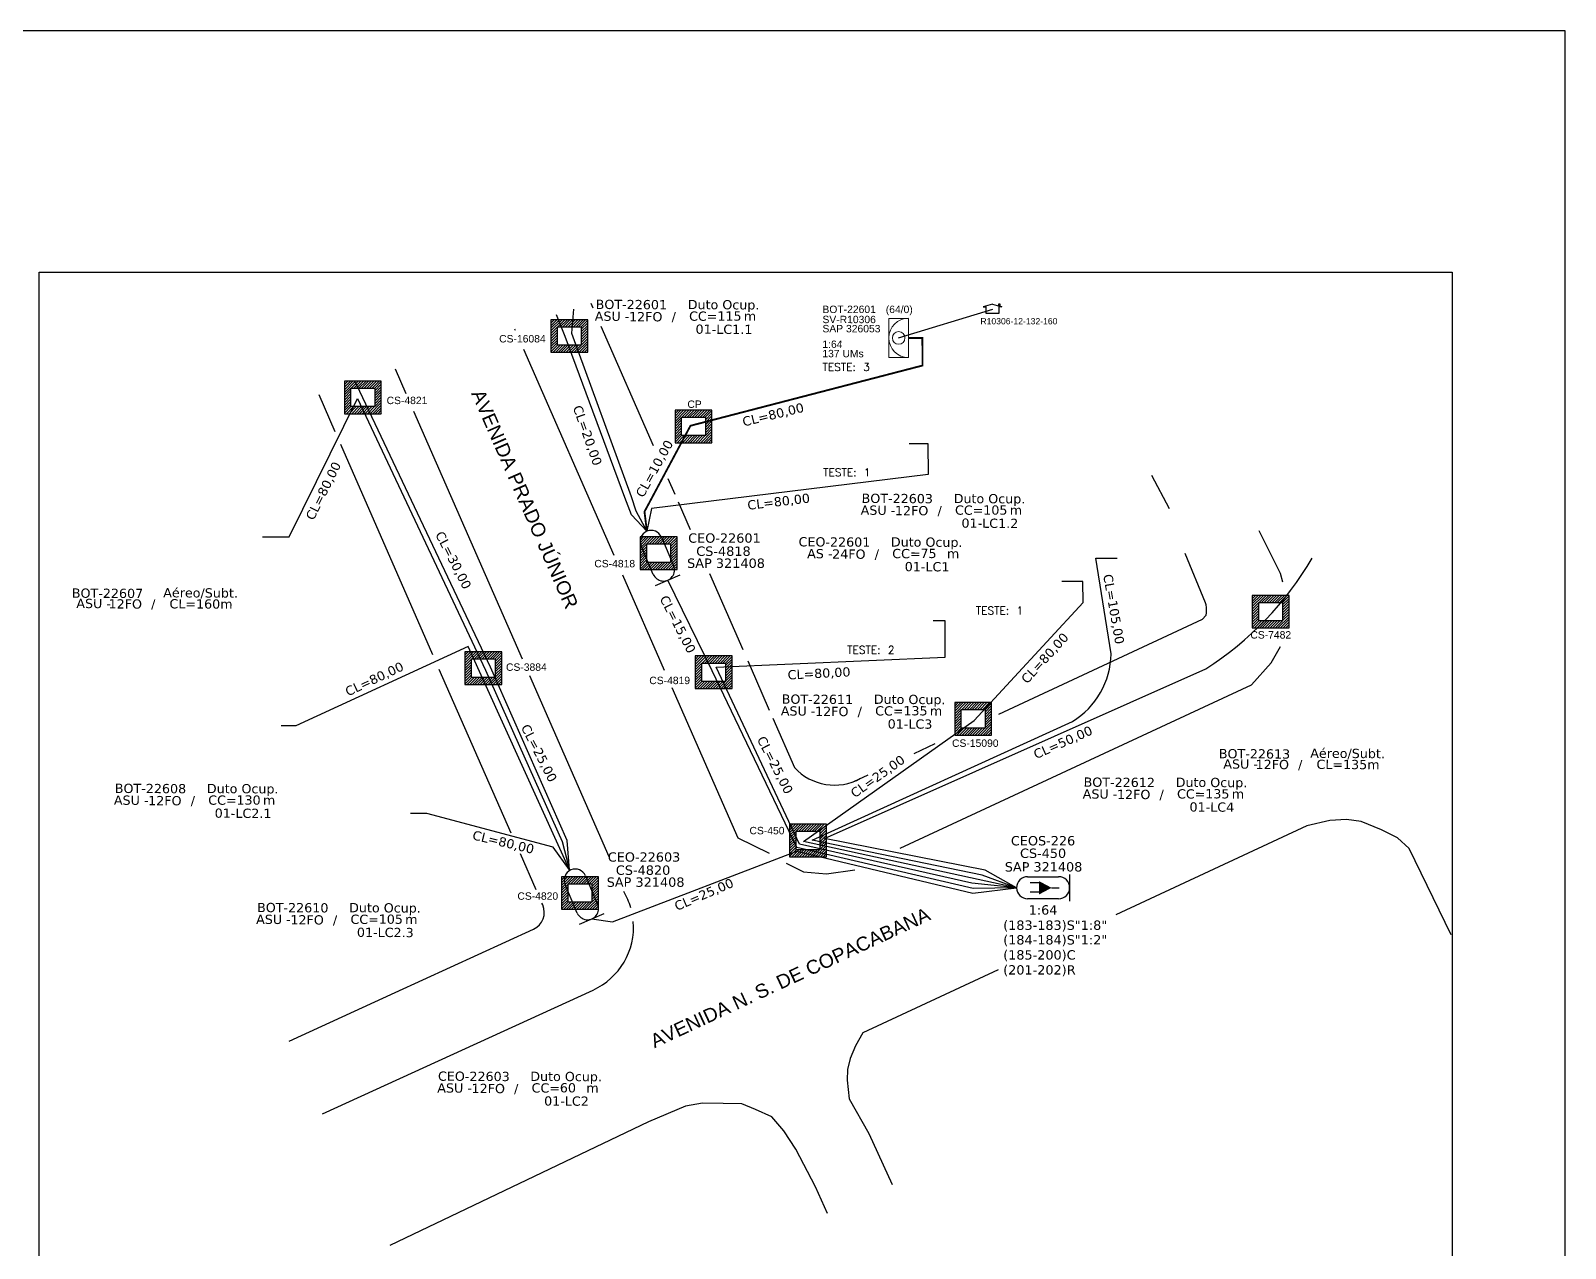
# Model space of a CAD drawing. Extents: x -89 to 2622484776, y -1852823961 to 1299.
# Drawn here: x 251.3 to 749.2, y 903.9 to 1299 of the extents above; entities that cross this region are included whole.
import ezdxf
from ezdxf.enums import TextEntityAlignment as Align

# ---------------------------------------------------------------- set-up
doc = ezdxf.new("R2010")
doc.units = 0
for name, color, linetype in [('10.1-Caixas Subterrâneas', 5, 'Continuous'), ('20.4-CEOS', 1, 'Continuous'), ('20.5-CEO', 1, 'Continuous'), ('CAP a instalar', 1, 'Continuous'), ('celulas gpon', 7, 'Continuous'), ('label_cabos', 7, 'Continuous'), ('Legenda', 1, 'Continuous'), ('QUADRA', 7, 'Continuous'), ('Segmento de Logradouro Texto', 5, 'Continuous'), ('surveys', 7, 'Continuous'), ('surveys legendas', 7, 'Continuous')]:
    doc.layers.add(name, color=color, linetype=linetype)
doc.layers.add("20.0-LEGENDA DOS CDO'S", color=1, linetype='Continuous', lineweight=0)
doc.layers.add('20.1-CDO_INTERIOR', color=1, linetype='Continuous', lineweight=0)
doc.layers.add('EXTRA', color=50, linetype='Continuous', plot=False)
doc.styles.add('ARIAL', font='arial.ttf')
doc.styles.add('DIGICADE', font='arial.ttf')
doc.styles.add('ROMANS', font='romans')
doc.styles.add('siredit', font='verdana.ttf')

# ---------------------------------------------------------------- blocks, each defined once
blk = doc.blocks.new('*X65')
at = {"color": 0, "linetype": 'Continuous'}
for p, q in [((-1.25, 0.34099), (-0.49099, 1.1)), ((-1.25, 0.517767), (-0.667767, 1.1)), ((-1.25, 0.694544), (-0.844544, 1.1)), ((-1.25, 0.87132), (-1.02132, 1.1)), ((-1.25, 1.048097), (-1.198097, 1.1)), ((-0.789214, 0.625), (-0.314214, 1.1)), ((-0.612437, 0.625), (-0.137437, 1.1)), ((-0.43566, 0.625), (0.03934, 1.1)), ((-0.258883, 0.625), (0.216117, 1.1)), ((-0.082107, 0.625), (0.392893, 1.1)), ((0.09467, 0.625), (0.56967, 1.1)), ((0.271447, 0.625), (0.746447, 1.1)), ((0.448223, 0.625), (0.923223, 1.1)), ((0.625, 0.625), (1.1, 1.1)), ((0.801777, 0.625), (1.25, 1.073223)), ((-1.25, 0.164214), (-0.8035, 0.610714)), ((-1.25, -0.012563), (-0.8035, 0.433937)), ((-1.25, -0.18934), (-0.8035, 0.25716)), ((-1.25, -0.366117), (-0.8035, 0.080383)), ((0.8035, 0.449947), (1.25, 0.896447)), ((0.8035, 0.27317), (1.25, 0.71967)), ((0.8035, 0.096393), (1.25, 0.542893)), ((0.8035, -0.080383), (1.25, 0.366117)), ((0.8035, -0.25716), (1.25, 0.18934)), ((0.8035, -0.433937), (1.25, 0.012563)), ((-1.25, -0.542893), (-0.8035, -0.096393)), ((-1.25, -0.71967), (-0.8035, -0.27317)), ((-1.25, -0.896447), (-0.8035, -0.449947)), ((-1.25, -1.073223), (-0.801777, -0.625)), ((-1.1, -1.1), (-0.625, -0.625)), ((-0.923223, -1.1), (-0.448223, -0.625)), ((-0.746447, -1.1), (-0.271447, -0.625)), ((-0.56967, -1.1), (-0.09467, -0.625)), ((-0.392893, -1.1), (0.082107, -0.625)), ((-0.216117, -1.1), (0.258883, -0.625)), ((-0.03934, -1.1), (0.43566, -0.625)), ((0.137437, -1.1), (0.612437, -0.625)), ((0.314214, -1.1), (0.789214, -0.625)), ((0.49099, -1.1), (1.25, -0.34099)), ((0.667767, -1.1), (1.25, -0.517767)), ((0.8035, -0.610714), (1.25, -0.164214)), ((0.844544, -1.1), (1.25, -0.694544)), ((1.02132, -1.1), (1.25, -0.87132)), ((1.198097, -1.1), (1.25, -1.048097))]:
    blk.add_line(p, q, dxfattribs=at)
blk = doc.blocks.new('MANHOLE_MQ')
at = {"color": 0, "linetype": 'Continuous'}
for p, q in [((0.00000623, 0.00000569), (-0.00000627, 0.00000569)), ((-0.00000627, 0.00000569), (-0.00000627, -0.00000531)), ((0.00000623, -0.00000531), (0.00000623, 0.00000569)), ((-0.00000404, 0.00000331), (0.00000399, 0.00000331)), ((-0.00000404, -0.00000294), (-0.00000404, 0.00000331)), ((0.00000399, 0.00000331), (0.00000399, -0.00000294)), ((0.00000399, -0.00000294), (-0.00000404, -0.00000294)), ((0.00000399, -0.00000294), (0.00000399, -0.00000294)), ((-0.00000627, -0.00000531), (0.00000623, -0.00000531))]:
    blk.add_line(p, q, dxfattribs=at)
at = {"color": 0, "linetype": 'Continuous', "xscale": 5e-06, "yscale": 5e-06, "zscale": 1e-05}
blk.add_blockref('*X65', (-0.00000002, 0.00000019), dxfattribs=at)
blk = doc.blocks.new('*U84')
at = {"layer": '20.4-CEOS', "color": 7, "style": 'siredit'}
for tag, p in [('FIBRAS_SPLITTER', (0, 0)), ('FIBRAS_TOP_C', (0, -4.13)), ('RESERVA_FINAIS', (0, -5.46))]:
    blk.add_attdef(tag, p, '', height=1.01, dxfattribs=at)
for tag, p, flags in [('ID_ATIVIDADE', (0, -6.77), 3), ('FATOR', (0, -8.09), 1), ('QTDE', (0, -9.4), 1), ('FID', (0, -10.71), 1)]:
    blk.add_attdef(tag, p, '', height=1.01, dxfattribs=dict(at, flags=flags))
blk = doc.blocks.new('*U86')
at = {"layer": '20.4-CEOS', "color": 7, "style": 'siredit'}
blk.add_attdef('FIBRAS_SPLITTER', (0, 0), '', height=1.01, dxfattribs=at)
for tag, p, flags in [('ID_ATIVIDADE', (0, -1.48), 3), ('QTDE', (0, -4.11), 1), ('FATOR', (0, -2.79), 1), ('FID', (0, -5.42), 1)]:
    blk.add_attdef(tag, p, '', height=1.01, dxfattribs=dict(at, flags=flags))
blk = doc.blocks.new('LEGENDA DOS CABOS')
at = {"layer": 'EXTRA', "color": 0, "style": 'siredit'}
for tag, p in [('ID', (4.6, 0.97)), ('XX', (9.03, 0.97))]:
    blk.add_attdef(tag, text='', height=0.48, rotation=359.69, dxfattribs=at).set_placement(p, align=Align.MIDDLE_CENTER)
at = {"layer": 'Legenda', "color": 0, "style": 'siredit'}
for tag, p in [('TIPO_CABO', (1.31, 0)), ('CABO', (4.69, -0.05)), ('/', (6.81, -0.05)), ('METROS', (10.03, -0.05))]:
    blk.add_attdef(tag, text='', height=0.8, rotation=359.69, dxfattribs=at).set_placement(p, align=Align.MIDDLE_CENTER)
blk = doc.blocks.new('Inst CB DT OCUP CFOA-SM-ASU-120-S-12')
at = {"layer": 'label_cabos', "color": 0, "style": 'siredit'}
for tag, flags, p in [('ID_ATIVIDADE', 3, (1.31, 2.67)), ('FATOR', 1, (11.56, 2.55))]:
    blk.add_attdef(tag, text='', height=1, rotation=359.69, dxfattribs=dict(at, flags=flags)).set_placement(p, align=Align.MIDDLE_CENTER)
for tag, p in [('DESTINO_CABO', (3.13, 1.26)), ('TIPO_CABO', (13.11, 1.24)), ('TIPO_CABO', (1.26, 0)), ('CABO', (4.69, -0.05)), ('/', (7.71, -0.05)), ('LANCE', (10.91, 0)), ('UND', (15.96, 0)), ('FID', (13.15, -1.41))]:
    blk.add_attdef(tag, text='', height=1, rotation=359.69, dxfattribs=at).set_placement(p, align=Align.MIDDLE_CENTER)
blk.add_attdef('QTDE', (12.43, -0.47), '', height=1, rotation=359.69, dxfattribs=at)
blk = doc.blocks.new('Inst CB DT OCUP CFOA-SM-AS-80-TS-24')
at = {"layer": 'label_cabos', "color": 0, "style": 'siredit'}
for tag, flags, p in [('ID_ATIVIDADE', 3, (1.31, 2.67)), ('FATOR', 1, (11.56, 2.55))]:
    blk.add_attdef(tag, text='', height=1, rotation=359.69, dxfattribs=dict(at, flags=flags)).set_placement(p, align=Align.MIDDLE_CENTER)
for tag, p in [('DESTINO_CABO', (3.13, 1.26)), ('TIPO_CABO', (13.11, 1.24)), ('TIPO_CABO', (1.76, 0)), ('CABO', (4.69, -0.05)), ('/', (7.71, -0.05)), ('LANCE', (10.91, 0)), ('UND', (15.96, 0)), ('FID', (13.15, -1.41))]:
    blk.add_attdef(tag, text='', height=1, rotation=359.69, dxfattribs=at).set_placement(p, align=Align.MIDDLE_CENTER)
blk.add_attdef('QTDE', (12.43, -0.47), '', height=1, rotation=359.69, dxfattribs=at)
blk = doc.blocks.new('Teste  FTTH')
at = {"color": 0, "lineweight": 0, "style": 'ROMANS'}
for tag, p in [('TESTE', (-2.302, -0.29)), ('QTDE', (0.212, -0.29))]:
    blk.add_attdef(tag, p, '', height=0.48, dxfattribs=at)
for tag, p, flags in [('FID', (-2.227, -1.253), 1), ('FATOR', (-2.227, -2.028), 3), ('ID_ATIVIDADE', (-2.227, -2.716), 3)]:
    blk.add_attdef(tag, p, '', height=0.48, dxfattribs=dict(at, flags=flags))
blk = doc.blocks.new('Inst CDOI-64')
at = {"layer": '20.1-CDO_INTERIOR', "color": 1, "lineweight": 18}
blk.add_lwpolyline([(-2.12, -2.13), (-2.12, 2.12), (0, 2.12), (0.01, -2.13)], close=True, dxfattribs=at)
blk.add_circle((-1.06, 0), 0.68, dxfattribs=at)
blk.add_arc((0.01, 0), 2.13, 90.0276, 270.0276, dxfattribs=at)
at = {"layer": "20.0-LEGENDA DOS CDO'S", "style": 'ARIAL'}
for tag, p, rotation in [('FID', (-9.3, 2.69), 0.118), ('SURVEY', (-9.3, 1.6), 359.9724), ('SAP', (-9.3, 0.61), 359.9724), ('1:XX', (-9.31, -1.08), 359.9724), ('UMS', (-9.31, -2.09), 359.9724)]:
    blk.add_attdef(tag, p, '', height=0.8, rotation=rotation, dxfattribs=at)
at = {"layer": "20.0-LEGENDA DOS CDO'S"}
for tag, p, style, flags in [('ID_ATIVIDADE', (-9.3, 3.78), 'ARIAL', 3), ('FATOR', (-1.5, 3.78), 'ARIAL', 1), ('QTDE', (-9.18, -3.66), 'DIGICADE', 3)]:
    blk.add_attdef(tag, p, '', height=0.8, rotation=0.118, dxfattribs=dict(at, style=style, flags=flags))
at = {"layer": "20.0-LEGENDA DOS CDO'S", "style": 'ARIAL'}
blk.add_attdef('FIBRAS_UTILIZADAS', text='', height=0.8, rotation=359.9724, dxfattribs=at).set_placement((-0.99, 2.69), align=Align.CENTER)
blk = doc.blocks.new('SURVEY_SURVEY')
for p, q in [((0, 0.0000152), (-0.0000151, 0.0000108)), ((-0.0000151, 0.0000108), (-0.0000104, 0.0000108)), ((-0.0000103, 0), (-0.0000103, 0.0000108)), ((0.0000103, 0), (-0.0000103, 0)), ((0, 0.0000152), (0.0000151, 0.0000108)), ((0.0000101, 0.0000159), (0.0000117, 0.0000159)), ((0.0000101, 0.0000123), (0.0000101, 0.0000159)), ((0.0000151, 0.0000108), (0.0000103, 0.0000108)), ((0.0000103, 0.0000108), (0.0000103, 0)), ((0.0000117, 0.0000159), (0.0000117, 0.0000119))]:
    blk.add_line(p, q)

msp = doc.modelspace()

# ---------------------------------------------------------------- linework, layer by layer
msp.add_lwpolyline([(-89.32, 705.02), (749.25, 705.02), (749.25, 1299.02), (-89.32, 1299.02), (-89.32, 705.02)])
at = {"color": 3, "ltscale": 0.5}
msp.add_lwpolyline([(253.98, 1220.72), (712.48, 1220.72), (712.48, 899.72), (253.98, 899.72)], close=True, dxfattribs=at)
at = {"color": 4, "ltscale": 0.5}
msp.add_lwpolyline([(532.92, 1199.33), (563.48, 1208.72)], dxfattribs=at)
at = {"layer": '20.4-CEOS', "color": 7}
for p, q in [((574.77, 1024.5), (584.8, 1024.5)), ((584.8, 1017.35), (574.77, 1017.35))]:
    msp.add_line(p, q, dxfattribs=at)
for points in [[(578.59, 1022.48), (575.55, 1022.48)], [(582.55, 1020.92), (584.96, 1020.92)], [(588.37, 1025.24), (588.37, 1016.61)], [(578.59, 1019.51), (575.55, 1019.51)]]:
    msp.add_lwpolyline(points, dxfattribs=at)
msp.add_lwpolyline([(582.55, 1020.92, 0, 4.41, 0), (578.41, 1020.92, 4.41, 4.41, 0)], format="xyseb", dxfattribs=at)
for centre, start, end in [((574.77, 1020.92), 90, 270), ((584.8, 1020.92), 270, 90)]:
    msp.add_arc(centre, 3.58, start, end, dxfattribs=at)
at = {"layer": '20.5-CEO', "color": 5}
for p, q in [((453.28, 1122.63), (449.33, 1131.89)), ((455.93, 1134.72), (459.89, 1125.46))]:
    msp.add_line(p, q, dxfattribs=at)
at = {"layer": '20.5-CEO', "color": 7}
for p, q in [((428.64, 1012.73), (424.68, 1021.99)), ((431.28, 1024.81), (435.24, 1015.55))]:
    msp.add_line(p, q, dxfattribs=at)
at = {"layer": '20.5-CEO', "color": 5}
msp.add_lwpolyline([(454.02, 1119.04), (461.98, 1122.44)], dxfattribs=at)
at = {"layer": '20.5-CEO', "color": 7}
msp.add_lwpolyline([(429.37, 1009.14), (437.33, 1012.54)], dxfattribs=at)
at = {"layer": '20.5-CEO', "color": 5}
for centre, start, end in [((452.63, 1133.3), 23.1384, 203.1384), ((456.59, 1124.04), 203.1384, 23.1384)]:
    msp.add_arc(centre, 3.59, start, end, dxfattribs=at)
at = {"layer": '20.5-CEO', "color": 7}
for centre, start, end in [((427.98, 1023.4), 23.1384, 203.1384), ((431.94, 1014.14), 203.1384, 23.1384)]:
    msp.add_arc(centre, 3.59, start, end, dxfattribs=at)
at = {"layer": 'CAP a instalar', "color": 7, "ltscale": 5}
for points in [[(451.22, 1136.61), (451.22, 1136.61), (446.21, 1141.97), (444.11, 1147.6), (424.74, 1199.83), (421.87, 1206.84)], [(426.13, 1026.7), (425.32, 1036.27), (400.42, 1092.53), (358.09, 1181.94), (356.7, 1184.89)], [(536.34, 1165.13), (542.41, 1165.13), (542.51, 1155), (452.76, 1143.99), (452.76, 1143.99), (451.22, 1136.61), (451.22, 1136.61)], [(571.19, 1020.92), (557.12, 1020.74), (499.87, 1034.03), (472.44, 1091.35), (458, 1120.74)], [(571.19, 1020.92), (502, 1035.94), (557.37, 1075.18), (592.76, 1113.5), (592.65, 1120.32), (585.92, 1120.32)], [(571.19, 1020.92), (556.65, 1022.42), (500.76, 1035.04), (473.7, 1092.53), (547.97, 1095.73), (547.96, 1107.5), (544.1, 1107.56)], [(426.13, 1026.7), (422.48, 1034.89), (393.21, 1099.21), (337.27, 1073.5), (332.52, 1073.5)], [(426.13, 1026.7), (420.84, 1034.06), (379.79, 1045), (374.48, 1045)], [(433.35, 1010.84), (440.04, 1009.88), (499.93, 1032.79), (557.03, 1019.13), (571.19, 1020.92)]]:
    msp.add_lwpolyline(points, dxfattribs=at)
at = {"layer": 'CAP a instalar', "color": 8, "ltscale": 5}
for points in [[(427.4, 1208.7), (426.75, 1200.83), (446.08, 1147.93), (447.63, 1143.27), (451.22, 1136.61)], [(326.45, 1134.84), (335.12, 1134.84), (357.32, 1179.63), (398.88, 1091.49), (423.78, 1035.92), (426.13, 1026.7)]]:
    msp.add_lwpolyline(points, dxfattribs=at)
at = {"layer": 'CAP a instalar', "ltscale": 5}
msp.add_lwpolyline([(451.22, 1136.61, 0.6, 0.6, 0), (450.44, 1142.96, 0.6, 0.6, 0), (450.44, 1142.96, 0.6, 0.6, 0), (465.36, 1170.84, 0.6, 0.6, 0), (540.66, 1190.38, 0.6, 0.6, 0), (540.62, 1199.33, 0.6, 0.6, 0), (536.11, 1199.33, 0, 0, 0)], format="xyseb", dxfattribs=at)
at = {"layer": 'CAP a instalar', "color": 8, "ltscale": 5}
for points in [[(571.19, 1020.92), (559.97, 1025.01), (504.9, 1036.42), (589.31, 1074.9, 0.257674), (601.86, 1096.83), (596.88, 1127.84), (603.87, 1127.84)], [(571.19, 1020.92), (561.02, 1026.59), (508.86, 1036.91), (632.61, 1091.98, 0.118612), (667.09, 1127.88)]]:
    msp.add_lwpolyline(points, format="xyb", dxfattribs=at)
at = {"layer": 'QUADRA', "color": 8}
for points in [[(433.04, 1210.6), (433.71, 1209.06)], [(436.28, 1203.2), (453.3, 1164.41)], [(350.09, 1168.84), (344.82, 1180.89)], [(381.75, 1096.51), (351.89, 1164.75)], [(457.97, 1153.76), (460.24, 1148.59)], [(620.84, 1143.93), (615.03, 1154.74)], [(461.33, 1146.1), (465.25, 1137.16)], [(565.41, 1077.29), (631.55, 1108.05), (632.61, 1109.25), (632.67, 1109.35), (632.83, 1110.11), (632.84, 1111.1), (632.79, 1111.89), (632.66, 1112.73), (632.47, 1113.39), (625.84, 1129.37)], [(471.53, 1122.86), (482.31, 1098.28)], [(407.21, 1038.64), (383.83, 1091.8)], [(483.96, 1094.52), (486.44, 1088.86)], [(486.44, 1088.86), (490.95, 1078.58)], [(492.09, 1075.99), (499.12, 1059.96)], [(537.92, 1064.51), (544.79, 1067.7)], [(518.33, 1055.39), (523.04, 1057.58)], [(415.27, 1020.25), (410.17, 1031.9)], [(335.12, 971.18), (369.53, 986.94)]]:
    msp.add_lwpolyline(points, dxfattribs=at)
at = {"layer": 'QUADRA'}
for points in [[(408.29, 1202.27), (408.46, 1201.88)], [(411.18, 1195.68), (440.51, 1128.82)], [(373.15, 1181.15), (369.6, 1189.24)], [(410.84, 1095.14), (375.62, 1175.51)], [(657.61, 1120.08), (656.81, 1122.86), (649.88, 1136.76)], [(443.28, 1122.52), (456.86, 1091.56)], [(533.45, 1033.74), (647.42, 1086.75), (653.8, 1093.94), (656.85, 1099.2)], [(438.97, 1030.97), (413.23, 1089.7)], [(459.34, 1085.91), (480.74, 1037.12), (490.95, 1032.18)], [(712.18, 1005.67), (698.62, 1033.71), (694.76, 1037.11), (689.62, 1039.73), (683, 1042.39), (678.25, 1043.1), (672.86, 1042.81), (665.32, 1041.04), (603.42, 1012.16)], [(496.45, 1028.87), (502.08, 1026.12), (509.52, 1025.49), (518.67, 1026.72)], [(565.16, 994.31), (521.32, 973.86), (518.91, 969.61), (517.21, 965.57), (516.32, 961.95), (516.25, 958.48), (516.89, 952.42), (523.19, 941.23), (530.85, 924.6)], [(509.82, 915.2), (505.9, 923.86), (499.53, 936.16), (495.7, 942.11), (491.77, 946.58), (486.42, 948.95), (481.99, 950.79), (475.96, 950.93), (469.3, 951.08), (463.74, 950.12), (451.76, 945.02), (367.78, 904.87)]]:
    msp.add_lwpolyline(points, dxfattribs=at)
at = {"layer": 'QUADRA', "color": 8}
msp.add_lwpolyline([(369.53, 986.94), (414.42, 1007.49, 0.409456), (417.42, 1015.35), (417.16, 1015.93)], format="xyb", dxfattribs=at)
at = {"layer": 'QUADRA'}
for points in [[(445.99, 1014.47, 0.063632), (443.72, 1019.7)], [(345.95, 947.53), (433.75, 987.73, 0.315636), (446.81, 1010.02, 0.315636)]]:
    msp.add_lwpolyline(points, format="xyb", dxfattribs=at)
at = {"layer": 'QUADRA', "color": 8}
msp.add_arc((512.07, 1071.78), 17.54, 222.3923, 298.999, dxfattribs=at)

# ---------------------------------------------------------------- block references
at = {"color": 0, "lineweight": 0, "xscale": 3, "yscale": 3, "zscale": 3}
msp.add_blockref('Inst CDOI-64', (536.09, 1199.33), dxfattribs=at).add_auto_attribs({'FIBRAS_UTILIZADAS': '(64/0)', 'SURVEY': 'SV-R10306', 'SAP': 'SAP 326053', '1:XX': '1:64', 'UMS': '137 UMs', 'FID': 'BOT-22601'})
at = {"layer": '10.1-Caixas Subterrâneas', "color": 30, "xscale": 959362.6629334745, "yscale": 959362.6629334745, "zscale": 959362.6629334745, "rotation": 180.0000000000628}
for p in [(426.05, 1200.15), (359.02, 1180.22), (466.32, 1170.81), (454.98, 1129.66), (653.63, 1110.71), (398.15, 1092.36), (472.9, 1091.04), (557.08, 1075.9), (503.48, 1036.43), (429.49, 1019.4)]:
    msp.add_blockref('MANHOLE_MQ', p, dxfattribs=at)
at = {"layer": "20.0-LEGENDA DOS CDO'S", "lineweight": 0, "xscale": 5.251499999999977, "yscale": 5.251499999999977, "zscale": 5.251499999999977, "rotation": 0.004078562105398201}
for p, values in [((520.29, 1190.16), {'TESTE': 'TESTE:', 'QTDE': '3'}), ((520.52, 1155.96), {'TESTE': 'TESTE:', 'QTDE': '1'}), ((570.1, 1111.15), {'TESTE': 'TESTE:', 'QTDE': '1'}), ((528.28, 1098.38), {'TESTE': 'TESTE:', 'QTDE': '2'})]:
    msp.add_blockref('Teste  FTTH', p, dxfattribs=at).add_auto_attribs(values)
at = {"layer": '20.4-CEOS', "color": 0, "lineweight": 0}
ref = msp.add_blockref('*U84', (566.84, 1007.28), dxfattribs=dict(at, xscale=3.0000015, yscale=3.0000015, zscale=3.0000015))
ref.add_attrib('FIBRAS_SPLITTER', '(183-183)S"1:8"', (566.84, 1007.28), dxfattribs={"color": 7, "height": 3.029, "style": 'siredit'})
ref.add_attrib('FIBRAS_TOP_C', '(185-200)C', (566.84, 997.64), dxfattribs={"color": 7, "height": 3.029, "style": 'siredit'})
ref.add_attrib('RESERVA_FINAIS', '(201-202)R', (566.84, 992.78), dxfattribs={"color": 7, "height": 3.029, "style": 'siredit'})
at = {"layer": '20.4-CEOS', "color": 0, "lineweight": 0, "xscale": 3.0000015, "yscale": 3.0000015, "zscale": 3.0000015}
msp.add_blockref('*U86', (566.84, 1002.53), dxfattribs=at).add_auto_attribs({'FIBRAS_SPLITTER': '(184-184)S"1:2"'})
at = {"layer": 'label_cabos', "color": 0, "lineweight": 0}
ref = msp.add_blockref('Inst CB DT OCUP CFOA-SM-ASU-120-S-12', (436.79, 1206.39), dxfattribs=dict(at, xscale=3, yscale=3, zscale=3))
ref.add_attrib('DESTINO_CABO', 'BOT-22601', dxfattribs={"color": 0, "height": 3, "rotation": 359.69, "style": 'siredit'}).set_placement((446.18, 1210.18), align=Align.MIDDLE_CENTER)
ref.add_attrib('CABO', '12FO', dxfattribs={"color": 0, "height": 3, "rotation": 359.69, "style": 'siredit'}).set_placement((450.84, 1206.23), align=Align.MIDDLE_CENTER)
ref.add_attrib('TIPO_CABO', 'Duto Ocup.', dxfattribs={"color": 0, "height": 3, "rotation": 359.69, "style": 'siredit'}).set_placement((476.11, 1210.12), align=Align.MIDDLE_CENTER)
ref.add_attrib('/', '/', dxfattribs={"color": 0, "height": 3, "rotation": 359.69, "style": 'siredit'}).set_placement((459.93, 1206.23), align=Align.MIDDLE_CENTER)
ref.add_attrib('TIPO_CABO', 'ASU - ', dxfattribs={"color": 0, "height": 3, "rotation": 359.69, "style": 'siredit'}).set_placement((440.57, 1206.38), align=Align.MIDDLE_CENTER)
ref.add_attrib('FID', '01-LC1.1', dxfattribs={"color": 0, "height": 3, "rotation": 359.69, "style": 'siredit'}).set_placement((476.23, 1202.15), align=Align.MIDDLE_CENTER)
ref.add_attrib('LANCE', 'CC=', dxfattribs={"color": 0, "height": 3, "rotation": 359.69, "style": 'siredit'}).set_placement((469.51, 1206.4), align=Align.MIDDLE_CENTER)
ref.add_attrib('QTDE', '115', (474.07, 1204.97), dxfattribs={"color": 0, "height": 3, "rotation": 359.69, "style": 'siredit'})
ref.add_attrib('UND', 'm', dxfattribs={"color": 0, "height": 3, "rotation": 359.69, "style": 'siredit'}).set_placement((484.68, 1206.4), align=Align.MIDDLE_CENTER)
ref = msp.add_blockref('Inst CB DT OCUP CFOA-SM-ASU-120-S-12', (523.08, 1143.45), dxfattribs=dict(at, xscale=3, yscale=3, zscale=3))
ref.add_attrib('DESTINO_CABO', 'BOT-22603', dxfattribs={"color": 0, "height": 3, "rotation": 359.69, "style": 'siredit'}).set_placement((532.47, 1147.24), align=Align.MIDDLE_CENTER)
ref.add_attrib('CABO', '12FO', dxfattribs={"color": 0, "height": 3, "rotation": 359.69, "style": 'siredit'}).set_placement((537.13, 1143.3), align=Align.MIDDLE_CENTER)
ref.add_attrib('TIPO_CABO', 'Duto Ocup.', dxfattribs={"color": 0, "height": 3, "rotation": 359.69, "style": 'siredit'}).set_placement((562.4, 1147.19), align=Align.MIDDLE_CENTER)
ref.add_attrib('/', '/', dxfattribs={"color": 0, "height": 3, "rotation": 359.69, "style": 'siredit'}).set_placement((546.22, 1143.3), align=Align.MIDDLE_CENTER)
ref.add_attrib('TIPO_CABO', 'ASU - ', dxfattribs={"color": 0, "height": 3, "rotation": 359.69, "style": 'siredit'}).set_placement((526.86, 1143.44), align=Align.MIDDLE_CENTER)
ref.add_attrib('FID', '01-LC1.2', dxfattribs={"color": 0, "height": 3, "rotation": 359.69, "style": 'siredit'}).set_placement((562.52, 1139.21), align=Align.MIDDLE_CENTER)
ref.add_attrib('LANCE', 'CC=', dxfattribs={"color": 0, "height": 3, "rotation": 359.69, "style": 'siredit'}).set_placement((555.8, 1143.46), align=Align.MIDDLE_CENTER)
ref.add_attrib('QTDE', '105', (560.36, 1142.03), dxfattribs={"color": 0, "height": 3, "rotation": 359.69, "style": 'siredit'})
ref.add_attrib('UND', 'm', dxfattribs={"color": 0, "height": 3, "rotation": 359.69, "style": 'siredit'}).set_placement((570.97, 1143.46), align=Align.MIDDLE_CENTER)
ref = msp.add_blockref('Inst CB DT OCUP CFOA-SM-AS-80-TS-24', (502.7, 1129.35), dxfattribs=dict(at, xscale=3, yscale=3, zscale=3))
ref.add_attrib('DESTINO_CABO', 'CEO-22601', dxfattribs={"color": 0, "height": 3, "rotation": 359.69, "style": 'siredit'}).set_placement((512.09, 1133.14), align=Align.MIDDLE_CENTER)
ref.add_attrib('CABO', '24FO', dxfattribs={"color": 0, "height": 3, "rotation": 359.69, "style": 'siredit'}).set_placement((516.76, 1129.2), align=Align.MIDDLE_CENTER)
ref.add_attrib('TIPO_CABO', 'Duto Ocup.', dxfattribs={"color": 0, "height": 3, "rotation": 359.69, "style": 'siredit'}).set_placement((542.02, 1133.09), align=Align.MIDDLE_CENTER)
ref.add_attrib('/', '/', dxfattribs={"color": 0, "height": 3, "rotation": 359.69, "style": 'siredit'}).set_placement((525.84, 1129.2), align=Align.MIDDLE_CENTER)
ref.add_attrib('TIPO_CABO', 'AS - ', dxfattribs={"color": 0, "height": 3, "rotation": 359.69, "style": 'siredit'}).set_placement((507.99, 1129.34), align=Align.MIDDLE_CENTER)
ref.add_attrib('FID', '01-LC1', dxfattribs={"color": 0, "height": 3, "rotation": 359.69, "style": 'siredit'}).set_placement((542.14, 1125.11), align=Align.MIDDLE_CENTER)
ref.add_attrib('LANCE', 'CC=', dxfattribs={"color": 0, "height": 3, "rotation": 359.69, "style": 'siredit'}).set_placement((535.43, 1129.36), align=Align.MIDDLE_CENTER)
ref.add_attrib('QTDE', '75', (539.98, 1127.93), dxfattribs={"color": 0, "height": 3, "rotation": 359.69, "style": 'siredit'})
ref.add_attrib('UND', 'm', dxfattribs={"color": 0, "height": 3, "rotation": 359.69, "style": 'siredit'}).set_placement((550.59, 1129.36), align=Align.MIDDLE_CENTER)
ref = msp.add_blockref('LEGENDA DOS CABOS', (263.47, 1111.6), dxfattribs=dict(at, xscale=3, yscale=3, zscale=3))
ref.add_attrib('ID', 'BOT-22607', dxfattribs={"color": 0, "height": 3, "rotation": 359.69, "style": 'siredit'}).set_placement((276.19, 1116.49), align=Align.MIDDLE_CENTER)
ref.add_attrib('CABO', '12FO', dxfattribs={"color": 0, "height": 3, "rotation": 359.69, "style": 'siredit'}).set_placement((281.96, 1113.03), align=Align.MIDDLE_CENTER)
ref.add_attrib('METROS', 'CL=160m', dxfattribs={"color": 0, "height": 3, "rotation": 359.69, "style": 'siredit'}).set_placement((306.54, 1113.03), align=Align.MIDDLE_CENTER)
ref.add_attrib('XX', 'Aéreo/Subt.', dxfattribs={"color": 0, "height": 3, "rotation": 359.69, "style": 'siredit'}).set_placement((306.39, 1116.62), align=Align.MIDDLE_CENTER)
ref.add_attrib('/', '/', dxfattribs={"color": 0, "height": 3, "rotation": 359.69, "style": 'siredit'}).set_placement((291.04, 1113.03), align=Align.MIDDLE_CENTER)
ref.add_attrib('TIPO_CABO', 'ASU -', dxfattribs={"color": 0, "height": 3, "rotation": 359.69, "style": 'siredit'}).set_placement((271.69, 1113.17), align=Align.MIDDLE_CENTER)
ref = msp.add_blockref('Inst CB DT OCUP CFOA-SM-ASU-120-S-12', (497.16, 1078.31), dxfattribs=dict(at, xscale=3, yscale=3, zscale=3))
ref.add_attrib('DESTINO_CABO', 'BOT-22611', dxfattribs={"color": 0, "height": 3, "rotation": 359.69, "style": 'siredit'}).set_placement((506.55, 1082.1), align=Align.MIDDLE_CENTER)
ref.add_attrib('CABO', '12FO', dxfattribs={"color": 0, "height": 3, "rotation": 359.69, "style": 'siredit'}).set_placement((511.22, 1078.15), align=Align.MIDDLE_CENTER)
ref.add_attrib('TIPO_CABO', 'Duto Ocup.', dxfattribs={"color": 0, "height": 3, "rotation": 359.69, "style": 'siredit'}).set_placement((536.49, 1082.05), align=Align.MIDDLE_CENTER)
ref.add_attrib('/', '/', dxfattribs={"color": 0, "height": 3, "rotation": 359.69, "style": 'siredit'}).set_placement((520.3, 1078.15), align=Align.MIDDLE_CENTER)
ref.add_attrib('TIPO_CABO', 'ASU - ', dxfattribs={"color": 0, "height": 3, "rotation": 359.69, "style": 'siredit'}).set_placement((500.95, 1078.3), align=Align.MIDDLE_CENTER)
ref.add_attrib('FID', '01-LC3', dxfattribs={"color": 0, "height": 3, "rotation": 359.69, "style": 'siredit'}).set_placement((536.6, 1074.07), align=Align.MIDDLE_CENTER)
ref.add_attrib('LANCE', 'CC=', dxfattribs={"color": 0, "height": 3, "rotation": 359.69, "style": 'siredit'}).set_placement((529.89, 1078.32), align=Align.MIDDLE_CENTER)
ref.add_attrib('QTDE', '135', (534.45, 1076.89), dxfattribs={"color": 0, "height": 3, "rotation": 359.69, "style": 'siredit'})
ref.add_attrib('UND', 'm', dxfattribs={"color": 0, "height": 3, "rotation": 359.69, "style": 'siredit'}).set_placement((545.05, 1078.32), align=Align.MIDDLE_CENTER)
ref = msp.add_blockref('LEGENDA DOS CABOS', (635.67, 1059.51), dxfattribs=dict(at, xscale=3, yscale=3, zscale=3))
ref.add_attrib('ID', 'BOT-22613', dxfattribs={"color": 0, "height": 3, "rotation": 359.69, "style": 'siredit'}).set_placement((648.39, 1064.4), align=Align.MIDDLE_CENTER)
ref.add_attrib('CABO', '12FO', dxfattribs={"color": 0, "height": 3, "rotation": 359.69, "style": 'siredit'}).set_placement((654.16, 1060.94), align=Align.MIDDLE_CENTER)
ref.add_attrib('METROS', 'CL=135m', dxfattribs={"color": 0, "height": 3, "rotation": 359.69, "style": 'siredit'}).set_placement((678.74, 1060.94), align=Align.MIDDLE_CENTER)
ref.add_attrib('XX', 'Aéreo/Subt.', dxfattribs={"color": 0, "height": 3, "rotation": 359.69, "style": 'siredit'}).set_placement((678.59, 1064.53), align=Align.MIDDLE_CENTER)
ref.add_attrib('/', '/', dxfattribs={"color": 0, "height": 3, "rotation": 359.69, "style": 'siredit'}).set_placement((663.24, 1060.94), align=Align.MIDDLE_CENTER)
ref.add_attrib('TIPO_CABO', 'ASU -', dxfattribs={"color": 0, "height": 3, "rotation": 359.69, "style": 'siredit'}).set_placement((643.89, 1061.08), align=Align.MIDDLE_CENTER)
ref = msp.add_blockref('Inst CB DT OCUP CFOA-SM-ASU-120-S-12', (595.12, 1051.37), dxfattribs=dict(at, xscale=3, yscale=3, zscale=3))
ref.add_attrib('DESTINO_CABO', 'BOT-22612', dxfattribs={"color": 0, "height": 3, "rotation": 359.69, "style": 'siredit'}).set_placement((604.51, 1055.16), align=Align.MIDDLE_CENTER)
ref.add_attrib('CABO', '12FO', dxfattribs={"color": 0, "height": 3, "rotation": 359.69, "style": 'siredit'}).set_placement((609.18, 1051.22), align=Align.MIDDLE_CENTER)
ref.add_attrib('TIPO_CABO', 'Duto Ocup.', dxfattribs={"color": 0, "height": 3, "rotation": 359.69, "style": 'siredit'}).set_placement((634.44, 1055.11), align=Align.MIDDLE_CENTER)
ref.add_attrib('/', '/', dxfattribs={"color": 0, "height": 3, "rotation": 359.69, "style": 'siredit'}).set_placement((618.26, 1051.22), align=Align.MIDDLE_CENTER)
ref.add_attrib('TIPO_CABO', 'ASU - ', dxfattribs={"color": 0, "height": 3, "rotation": 359.69, "style": 'siredit'}).set_placement((598.91, 1051.36), align=Align.MIDDLE_CENTER)
ref.add_attrib('FID', '01-LC4', dxfattribs={"color": 0, "height": 3, "rotation": 359.69, "style": 'siredit'}).set_placement((634.56, 1047.13), align=Align.MIDDLE_CENTER)
ref.add_attrib('LANCE', 'CC=', dxfattribs={"color": 0, "height": 3, "rotation": 359.69, "style": 'siredit'}).set_placement((627.85, 1051.38), align=Align.MIDDLE_CENTER)
ref.add_attrib('QTDE', '135', (632.4, 1049.95), dxfattribs={"color": 0, "height": 3, "rotation": 359.69, "style": 'siredit'})
ref.add_attrib('UND', 'm', dxfattribs={"color": 0, "height": 3, "rotation": 359.69, "style": 'siredit'}).set_placement((643.01, 1051.38), align=Align.MIDDLE_CENTER)
ref = msp.add_blockref('Inst CB DT OCUP CFOA-SM-ASU-120-S-12', (280.74, 1049.36), dxfattribs=dict(at, xscale=3, yscale=3, zscale=3))
ref.add_attrib('DESTINO_CABO', 'BOT-22608', dxfattribs={"color": 0, "height": 3, "rotation": 359.69, "style": 'siredit'}).set_placement((290.13, 1053.14), align=Align.MIDDLE_CENTER)
ref.add_attrib('CABO', '12FO', dxfattribs={"color": 0, "height": 3, "rotation": 359.69, "style": 'siredit'}).set_placement((294.8, 1049.2), align=Align.MIDDLE_CENTER)
ref.add_attrib('TIPO_CABO', 'Duto Ocup.', dxfattribs={"color": 0, "height": 3, "rotation": 359.69, "style": 'siredit'}).set_placement((320.06, 1053.09), align=Align.MIDDLE_CENTER)
ref.add_attrib('/', '/', dxfattribs={"color": 0, "height": 3, "rotation": 359.69, "style": 'siredit'}).set_placement((303.88, 1049.2), align=Align.MIDDLE_CENTER)
ref.add_attrib('TIPO_CABO', 'ASU - ', dxfattribs={"color": 0, "height": 3, "rotation": 359.69, "style": 'siredit'}).set_placement((284.53, 1049.34), align=Align.MIDDLE_CENTER)
ref.add_attrib('FID', '01-LC2.1', dxfattribs={"color": 0, "height": 3, "rotation": 359.69, "style": 'siredit'}).set_placement((320.18, 1045.11), align=Align.MIDDLE_CENTER)
ref.add_attrib('LANCE', 'CC=', dxfattribs={"color": 0, "height": 3, "rotation": 359.69, "style": 'siredit'}).set_placement((313.47, 1049.36), align=Align.MIDDLE_CENTER)
ref.add_attrib('QTDE', '130', (318.03, 1047.93), dxfattribs={"color": 0, "height": 3, "rotation": 359.69, "style": 'siredit'})
ref.add_attrib('UND', 'm', dxfattribs={"color": 0, "height": 3, "rotation": 359.69, "style": 'siredit'}).set_placement((328.63, 1049.36), align=Align.MIDDLE_CENTER)
ref = msp.add_blockref('Inst CB DT OCUP CFOA-SM-ASU-120-S-12', (326.9, 1010.69), dxfattribs=dict(at, xscale=3, yscale=3, zscale=3))
ref.add_attrib('DESTINO_CABO', 'BOT-22610', dxfattribs={"color": 0, "height": 3, "rotation": 359.69, "style": 'siredit'}).set_placement((336.3, 1014.48), align=Align.MIDDLE_CENTER)
ref.add_attrib('CABO', '12FO', dxfattribs={"color": 0, "height": 3, "rotation": 359.69, "style": 'siredit'}).set_placement((340.96, 1010.53), align=Align.MIDDLE_CENTER)
ref.add_attrib('TIPO_CABO', 'Duto Ocup.', dxfattribs={"color": 0, "height": 3, "rotation": 359.69, "style": 'siredit'}).set_placement((366.23, 1014.43), align=Align.MIDDLE_CENTER)
ref.add_attrib('/', '/', dxfattribs={"color": 0, "height": 3, "rotation": 359.69, "style": 'siredit'}).set_placement((350.04, 1010.53), align=Align.MIDDLE_CENTER)
ref.add_attrib('TIPO_CABO', 'ASU - ', dxfattribs={"color": 0, "height": 3, "rotation": 359.69, "style": 'siredit'}).set_placement((330.69, 1010.68), align=Align.MIDDLE_CENTER)
ref.add_attrib('FID', '01-LC2.3', dxfattribs={"color": 0, "height": 3, "rotation": 359.69, "style": 'siredit'}).set_placement((366.34, 1006.45), align=Align.MIDDLE_CENTER)
ref.add_attrib('LANCE', 'CC=', dxfattribs={"color": 0, "height": 3, "rotation": 359.69, "style": 'siredit'}).set_placement((359.63, 1010.7), align=Align.MIDDLE_CENTER)
ref.add_attrib('QTDE', '105', (364.19, 1009.27), dxfattribs={"color": 0, "height": 3, "rotation": 359.69, "style": 'siredit'})
ref.add_attrib('UND', 'm', dxfattribs={"color": 0, "height": 3, "rotation": 359.69, "style": 'siredit'}).set_placement((374.79, 1010.7), align=Align.MIDDLE_CENTER)
ref = msp.add_blockref('Inst CB DT OCUP CFOA-SM-ASU-120-S-12', (385.68, 955.97), dxfattribs=dict(at, xscale=3, yscale=3, zscale=3))
ref.add_attrib('DESTINO_CABO', 'CEO-22603', dxfattribs={"color": 0, "height": 3, "rotation": 359.69, "style": 'siredit'}).set_placement((395.08, 959.76), align=Align.MIDDLE_CENTER)
ref.add_attrib('CABO', '12FO', dxfattribs={"color": 0, "height": 3, "rotation": 359.69, "style": 'siredit'}).set_placement((399.74, 955.81), align=Align.MIDDLE_CENTER)
ref.add_attrib('TIPO_CABO', 'Duto Ocup.', dxfattribs={"color": 0, "height": 3, "rotation": 359.69, "style": 'siredit'}).set_placement((425.01, 959.7), align=Align.MIDDLE_CENTER)
ref.add_attrib('/', '/', dxfattribs={"color": 0, "height": 3, "rotation": 359.69, "style": 'siredit'}).set_placement((408.82, 955.81), align=Align.MIDDLE_CENTER)
ref.add_attrib('TIPO_CABO', 'ASU - ', dxfattribs={"color": 0, "height": 3, "rotation": 359.69, "style": 'siredit'}).set_placement((389.47, 955.96), align=Align.MIDDLE_CENTER)
ref.add_attrib('FID', '01-LC2', dxfattribs={"color": 0, "height": 3, "rotation": 359.69, "style": 'siredit'}).set_placement((425.13, 951.73), align=Align.MIDDLE_CENTER)
ref.add_attrib('LANCE', 'CC=', dxfattribs={"color": 0, "height": 3, "rotation": 359.69, "style": 'siredit'}).set_placement((418.41, 955.98), align=Align.MIDDLE_CENTER)
ref.add_attrib('QTDE', '60', (422.97, 954.55), dxfattribs={"color": 0, "height": 3, "rotation": 359.69, "style": 'siredit'})
ref.add_attrib('UND', 'm', dxfattribs={"color": 0, "height": 3, "rotation": 359.69, "style": 'siredit'}).set_placement((433.57, 955.98), align=Align.MIDDLE_CENTER)
at = {"layer": 'surveys', "color": 255, "xscale": 200000, "yscale": 200000, "zscale": 200000}
msp.add_blockref('SURVEY_SURVEY', (563.38, 1207.24), dxfattribs=at)

# ---------------------------------------------------------------- texts
at = {"layer": '10.1-Caixas Subterrâneas', "color": 30, "style": 'ARIAL'}
for s, p in [('CS-16084', (403.28, 1197.87)), ('CS-4821', (366.76, 1177.86)), ('CP', (464.36, 1176.64)), ('CS-4818', (434.16, 1124.91)), ('CS-7482', (647.05, 1101.79)), ('CS-3884', (405.5, 1091.32)), ('CS-4819', (452, 1087)), ('CS-15090', (550.24, 1066.65)), ('CS-450', (484.51, 1038.29)), ('CS-4820', (409.2, 1017.04))]:
    msp.add_text(s, height=2.4, dxfattribs=at).set_placement(p)
at = {"layer": '20.4-CEOS', "color": 5, "ltscale": 0.5, "style": 'siredit'}
msp.add_text('CEO-22601', height=3.029, dxfattribs=at).set_placement((476.39, 1135.92), align=Align.TOP_CENTER)
at = {"layer": '20.4-CEOS', "color": 7, "ltscale": 0.5, "style": 'siredit'}
for s, p in [('CEOS-226', (579.78, 1037.71)), ('CEO-22603', (450.3, 1032.43)), ('CS-450', (579.78, 1033.65)), ('SAP 321408', (579.94, 1029.24)), ('1:64', (579.78, 1015.26))]:
    msp.add_text(s, height=3.029, dxfattribs=at).set_placement(p, align=Align.TOP_CENTER)
at = {"layer": '20.5-CEO', "color": 5, "ltscale": 0.5, "style": 'siredit'}
for s, p in [('CS-4818', (476.07, 1131.66)), ('SAP 321408', (476.89, 1127.77))]:
    msp.add_text(s, height=3.041, dxfattribs=at).set_placement(p, align=Align.TOP_CENTER)
at = {"layer": '20.5-CEO', "color": 7, "ltscale": 0.5, "style": 'siredit'}
for s, p in [('CS-4820', (449.98, 1028.17)), ('SAP 321408', (450.8, 1024.28))]:
    msp.add_text(s, height=3.041, dxfattribs=at).set_placement(p, align=Align.TOP_CENTER)
at = {"layer": 'celulas gpon', "style": 'siredit'}
for s, rotation, p in [('CL=20,00', 289.4901, (427.15, 1176.82)), ('CL=80,00', 13.7334, (482.63, 1170.59)), ('CL=10,00', 61.061, (450.03, 1147.29)), ('CL=80,00', 63.7027, (343.04, 1139.92)), ('CL=80,00', 6.8638, (484.03, 1143.53)), ('CL=30,00', 297.1643, (382.46, 1135.61)), ('CL=105,00', 280.0231, (599.27, 1122.41)), ('CL=15,00', 297.1643, (455.27, 1114.82)), ('CL=80,00', 47.6644, (574.58, 1086.91)), ('CL=80,00', 25.2872, (354.21, 1082.99)), ('CL=80,00', 2.9416, (496.97, 1088.49)), ('CL=25,00', 297.1643, (410.26, 1073.02)), ('CL=50,00', 23.8393, (577.5, 1062.64)), ('CL=25,00', 297.1643, (486.85, 1069.15)), ('CL=25,00', 35.437, (518.67, 1049.96)), ('CL=80,00', 346.5231, (394.39, 1036.67)), ('CL=25,00', 23.1562, (460.95, 1013.39))]:
    msp.add_text(s, height=3, rotation=rotation, dxfattribs=at).set_placement(p)
at = {"layer": 'Segmento de Logradouro Texto', "color": 5, "linetype": 'Continuous', "style": 'DIGICADE'}
for s, rotation, p in [('AVENIDA PRADO JÚNIOR', 293.6671, (394.15, 1181.32)), ('AVENIDA N. S. DE COPACABANA', 24.9421, (453.7, 968.84))]:
    msp.add_text(s, height=4.5, rotation=rotation, dxfattribs=at).set_placement(p)
at = {"layer": 'surveys legendas', "style": 'ARIAL'}
msp.add_text('R10306-12-132-160', height=2, dxfattribs=at).set_placement((559.44, 1203.76))

doc.saveas('drawing.dxf')
